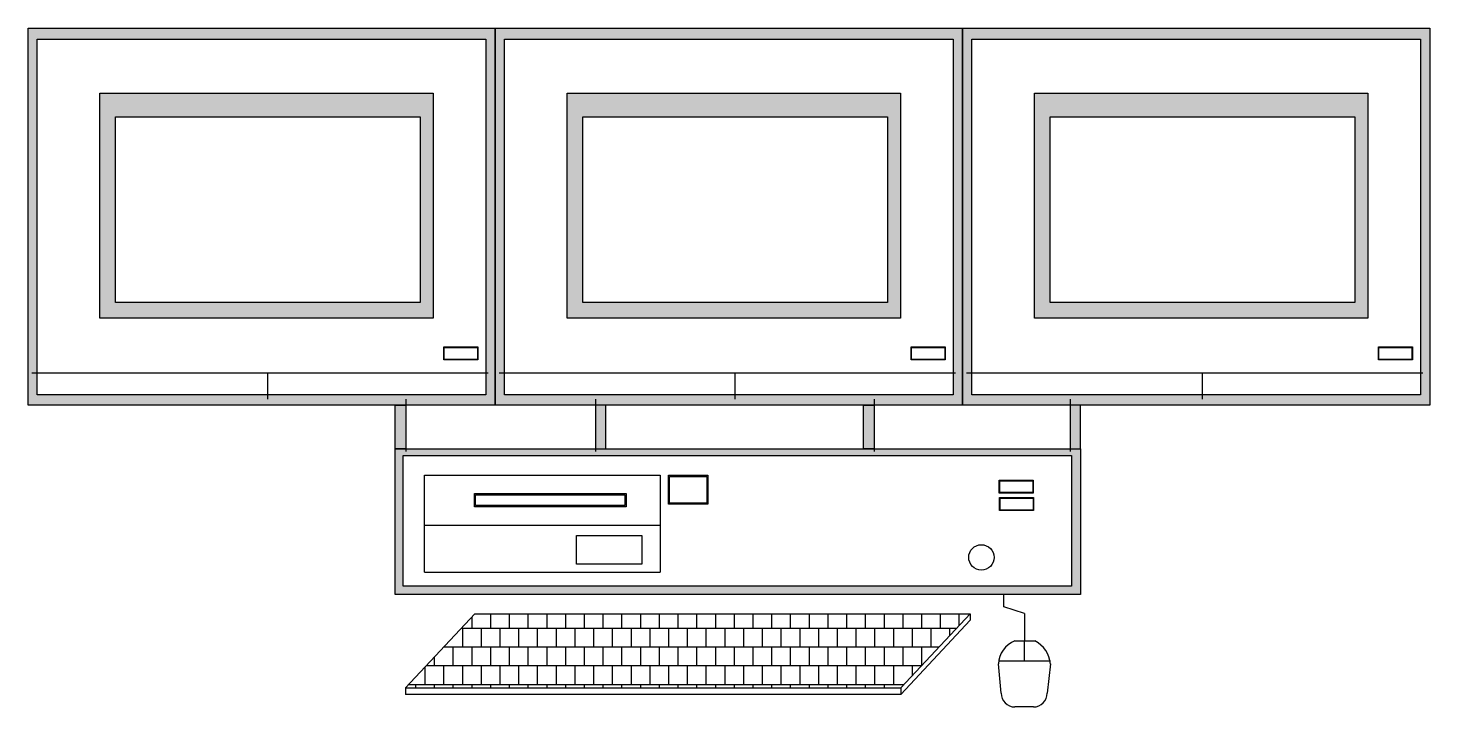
# Model space of a CAD drawing. Header units: inches. Extents: x -4.8 to 13.6, y -1.5 to 7.5.
import ezdxf

# ---------------------------------------------------------------- set-up
doc = ezdxf.new("R2010")
doc.units = ezdxf.units.IN
doc.header["$MEASUREMENT"] = 0

msp = doc.modelspace()

# ---------------------------------------------------------------- hatches: boundary and pattern name
h = msp.add_hatch(color=7)
h.paths.add_polyline_path([(-4.713, 7.306), (1.191, 7.306), (1.191, 2.627), (-4.713, 2.627)], flags=16)
h.paths.add_polyline_path([(-4.833, 7.454), (1.316, 7.454), (1.316, 2.49), (-4.833, 2.49)])
h = msp.add_hatch(color=7)
h.paths.add_polyline_path([(1.437, 7.306), (7.34, 7.306), (7.34, 2.627), (1.437, 2.627)], flags=16)
h.paths.add_polyline_path([(1.316, 7.454), (7.465, 7.454), (7.465, 2.49), (1.316, 2.49)])
h = msp.add_hatch(color=7)
h.paths.add_polyline_path([(7.586, 7.306), (13.489, 7.306), (13.489, 2.627), (7.586, 2.627)], flags=16)
h.paths.add_polyline_path([(7.465, 7.454), (13.615, 7.454), (13.615, 2.49), (7.465, 2.49)])
h = msp.add_hatch(color=7)
h.paths.add_polyline_path([(-3.681, 6.286), (0.328, 6.286), (0.328, 3.843), (-3.681, 3.843)], flags=16)
h.paths.add_polyline_path([(-3.888, 6.595), (0.5, 6.595), (0.5, 3.637), (-3.888, 3.637)])
h = msp.add_hatch(color=7)
h.paths.add_polyline_path([(2.468, 6.286), (6.477, 6.286), (6.477, 3.843), (2.468, 3.843)], flags=16)
h.paths.add_polyline_path([(2.261, 6.595), (6.649, 6.595), (6.649, 3.637), (2.261, 3.637)])
h = msp.add_hatch(color=7)
h.paths.add_polyline_path([(8.617, 6.286), (12.626, 6.286), (12.626, 3.843), (8.617, 3.843)], flags=16)
h.paths.add_polyline_path([(8.41, 6.595), (12.798, 6.595), (12.798, 3.637), (8.41, 3.637)])
h = msp.add_hatch(color=7)
h.paths.add_polyline_path([(0.644, 3.25), (1.08, 3.25), (1.08, 3.093), (0.644, 3.093)], flags=16)
h.paths.add_polyline_path([(0.638, 3.258), (1.085, 3.258), (1.085, 3.086), (0.638, 3.086)])
h = msp.add_hatch(color=7)
h.paths.add_polyline_path([(6.793, 3.25), (7.229, 3.25), (7.229, 3.093), (6.793, 3.093)], flags=16)
h.paths.add_polyline_path([(6.787, 3.258), (7.235, 3.258), (7.235, 3.086), (6.787, 3.086)])
h = msp.add_hatch(color=7)
h.paths.add_polyline_path([(12.942, 3.25), (13.378, 3.25), (13.378, 3.093), (12.942, 3.093)], flags=16)
h.paths.add_polyline_path([(12.936, 3.258), (13.384, 3.258), (13.384, 3.086), (12.936, 3.086)])
for points in [[(0, 2.49), (0.138, 2.49), (0.138, 1.917), (0, 1.917)], [(2.77, 2.49), (2.633, 2.49), (2.633, 1.917), (2.77, 1.917)], [(6.161, 2.49), (6.299, 2.49), (6.299, 1.917), (6.161, 1.917)], [(9.017, 2.49), (8.879, 2.49), (8.879, 1.917), (9.017, 1.917)]]:
    msp.add_hatch(color=7).paths.add_polyline_path(points)
h = msp.add_hatch(color=7)
h.paths.add_polyline_path([(0.102, 1.826), (8.899, 1.826), (8.899, 0.107), (0.102, 0.107)], flags=16)
h.paths.add_polyline_path([(0, 1.917), (9.017, 1.917), (9.017, 0), (0, 0)])
h = msp.add_hatch(color=7)
h.paths.add_polyline_path([(3.61, 1.552), (4.099, 1.552), (4.099, 1.202), (3.61, 1.202)], flags=16)
h.paths.add_polyline_path([(3.595, 1.567), (4.112, 1.567), (4.112, 1.188), (3.595, 1.188)])
h = msp.add_hatch(color=7)
h.paths.add_polyline_path([(7.954, 1.496), (8.39, 1.496), (8.39, 1.339), (7.954, 1.339)], flags=16)
h.paths.add_polyline_path([(7.947, 1.504), (8.395, 1.504), (8.395, 1.332), (7.947, 1.332)])
h = msp.add_hatch(color=7)
h.paths.add_polyline_path([(1.04, 1.326), (3.038, 1.326), (3.038, 1.154), (1.04, 1.154)])
h.paths.add_polyline_path([(1.053, 1.308), (3.021, 1.308), (3.021, 1.17), (1.053, 1.17)], flags=16)
h = msp.add_hatch(color=7)
h.paths.add_polyline_path([(7.957, 1.266), (8.393, 1.266), (8.393, 1.109), (7.957, 1.109)], flags=16)
h.paths.add_polyline_path([(7.951, 1.274), (8.399, 1.274), (8.399, 1.102), (7.951, 1.102)])
h = msp.add_hatch()
h.set_pattern_fill('AR-B88', scale=0.001214, style=0)
h.set_pattern_definition([(0, (-722.67123, -430.78162), (0, 0.24661132), []), (90, (-722.67123, -430.78162), (-0.12330566, 0.24661132), [0.24661132, -0.24661132])])
h.paths.add_polyline_path([(1.047, -0.254), (0.134, -1.23), (6.652, -1.23), (7.564, -0.254)])

# ---------------------------------------------------------------- linework, layer by layer
at = {"color": 7}
for p, q in [((-4.784, 2.914), (1.223, 2.914)), ((-1.684, 2.914), (-1.684, 2.57)), ((1.366, 2.914), (7.372, 2.914)), ((4.466, 2.914), (4.466, 2.57)), ((7.515, 2.914), (13.522, 2.914)), ((10.615, 2.914), (10.615, 2.57)), ((0.138, 2.57), (0.138, 1.882)), ((2.633, 2.57), (2.633, 1.882)), ((6.299, 2.57), (6.299, 1.882)), ((8.879, 2.57), (8.879, 1.882)), ((0.385, 0.294), (0.385, 1.567)), ((0.385, 1.567), (3.486, 1.567)), ((3.486, 1.567), (3.486, 0.294)), ((0.385, 0.913), (3.486, 0.913)), ((0.385, 0.294), (3.486, 0.294)), ((8.006, -0.164), (8.006, 0)), ((8.278, -0.25), (8.006, -0.164)), ((1.047, -0.254), (0.134, -1.23)), ((1.047, -0.254), (7.564, -0.254)), ((7.564, -0.254), (6.652, -1.23)), ((8.278, -0.25), (8.278, -0.613)), ((8.151, -0.613), (8.415, -0.613)), ((8.278, -0.874), (8.278, -0.613)), ((7.936, -0.874), (8.62, -0.874)), ((7.972, -1.3), (7.936, -0.916)), ((8.62, -0.916), (8.579, -1.3)), ((0.134, -1.23), (6.652, -1.23)), ((8.397, -1.482), (8.154, -1.482))]:
    msp.add_line(p, q, dxfattribs=at)
for p, q in [((7.564, -0.34), (6.652, -1.316)), ((7.564, -0.254), (7.564, -0.34)), ((0.134, -1.23), (0.134, -1.316)), ((6.652, -1.23), (6.652, -1.316)), ((6.652, -1.316), (0.134, -1.316))]:
    msp.add_line(p, q)
for points in [[(-4.833, 7.454), (1.316, 7.454), (1.316, 2.49), (-4.833, 2.49)], [(1.316, 7.454), (7.465, 7.454), (7.465, 2.49), (1.316, 2.49)], [(7.465, 7.454), (13.615, 7.454), (13.615, 2.49), (7.465, 2.49)], [(-4.713, 7.306), (1.191, 7.306), (1.191, 2.627), (-4.713, 2.627)], [(1.437, 7.306), (7.34, 7.306), (7.34, 2.627), (1.437, 2.627)], [(7.586, 7.306), (13.489, 7.306), (13.489, 2.627), (7.586, 2.627)], [(-3.888, 6.595), (0.5, 6.595), (0.5, 3.637), (-3.888, 3.637)], [(2.261, 6.595), (6.649, 6.595), (6.649, 3.637), (2.261, 3.637)], [(8.41, 6.595), (12.798, 6.595), (12.798, 3.637), (8.41, 3.637)], [(-3.681, 6.286), (0.328, 6.286), (0.328, 3.843), (-3.681, 3.843)], [(2.468, 6.286), (6.477, 6.286), (6.477, 3.843), (2.468, 3.843)], [(8.617, 6.286), (12.626, 6.286), (12.626, 3.843), (8.617, 3.843)], [(0.638, 3.258), (1.085, 3.258), (1.085, 3.086), (0.638, 3.086)], [(0.644, 3.25), (1.08, 3.25), (1.08, 3.093), (0.644, 3.093)], [(6.787, 3.258), (7.235, 3.258), (7.235, 3.086), (6.787, 3.086)], [(6.793, 3.25), (7.229, 3.25), (7.229, 3.093), (6.793, 3.093)], [(12.936, 3.258), (13.384, 3.258), (13.384, 3.086), (12.936, 3.086)], [(12.942, 3.25), (13.378, 3.25), (13.378, 3.093), (12.942, 3.093)], [(0, 2.49), (0.138, 2.49), (0.138, 1.917), (0, 1.917)], [(2.77, 2.49), (2.633, 2.49), (2.633, 1.917), (2.77, 1.917)], [(6.161, 2.49), (6.299, 2.49), (6.299, 1.917), (6.161, 1.917)], [(9.017, 2.49), (8.879, 2.49), (8.879, 1.917), (9.017, 1.917)], [(0, 1.917), (9.017, 1.917), (9.017, 0), (0, 0)], [(0.102, 1.826), (8.899, 1.826), (8.899, 0.107), (0.102, 0.107)], [(3.595, 1.567), (4.112, 1.567), (4.112, 1.188), (3.595, 1.188)], [(3.61, 1.552), (4.099, 1.552), (4.099, 1.202), (3.61, 1.202)], [(7.947, 1.504), (8.395, 1.504), (8.395, 1.332), (7.947, 1.332)], [(7.954, 1.496), (8.39, 1.496), (8.39, 1.339), (7.954, 1.339)], [(1.04, 1.326), (3.038, 1.326), (3.038, 1.154), (1.04, 1.154)], [(1.053, 1.308), (3.021, 1.308), (3.021, 1.17), (1.053, 1.17)], [(7.951, 1.274), (8.399, 1.274), (8.399, 1.102), (7.951, 1.102)], [(7.957, 1.266), (8.393, 1.266), (8.393, 1.109), (7.957, 1.109)], [(2.383, 0.775), (3.244, 0.775), (3.244, 0.397), (2.383, 0.397)]]:
    msp.add_lwpolyline(points, close=True, dxfattribs=at)
msp.add_circle((7.712, 0.487), 0.167, dxfattribs=at)
for centre, radius, start, end in [((8.282, -0.934), 0.347, 112.1385, 177.065), ((8.255, -0.942), 0.366, 4.0098, 63.9826), ((8.154, -1.3), 0.182, 180, 270), ((8.397, -1.3), 0.182, 270, 0)]:
    msp.add_arc(centre, radius, start, end, dxfattribs=at)

doc.saveas('drawing.dxf')
